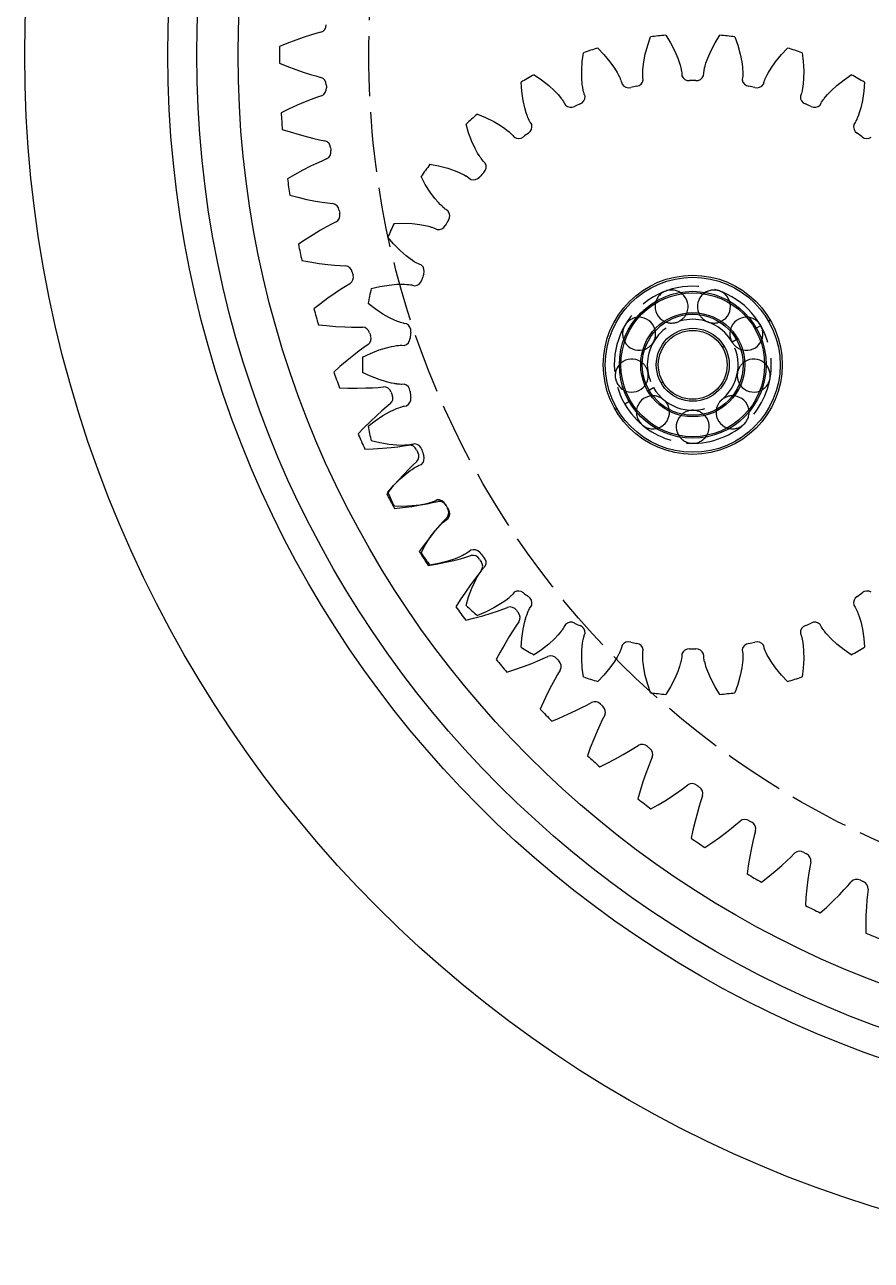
# Model space of a CAD drawing. Extents: x -3282 to 4846, y -1718 to 1845.
# Drawn here: x 4197.6 to 4320.6, y -967.9 to -788.5 of the extents above; entities that cross this region are included whole.
import ezdxf

# ---------------------------------------------------------------- set-up
doc = ezdxf.new("R2010")
doc.units = 0
doc.linetypes.add('DASHED', pattern=[11.05, 8.7, -2.35])
doc.linetypes.add('DOT', pattern=[2.2, 1.1, -1.1])
doc.layers.get('0').update_dxf_attribs({"linetype": 'CONTINUOUS'})
doc.layers.add('INVISIBLE', color=6, linetype='DOT')

msp = doc.modelspace()

# ---------------------------------------------------------------- linework, layer by layer
at = {"color": 1}
for p, q in [((4236.991093, -790.764306), (4235.713895, -791.244813)), ((4238.190572, -790.350225), (4236.991093, -790.764306)), ((4239.112618, -790.05748), (4238.190572, -790.350225)), ((4239.903708, -789.824876), (4239.112616, -790.057481)), ((4240.648322, -789.62236), (4239.903708, -789.824876)), ((4288.127818, -791.495485), (4288.550191, -790.283903)), ((4290.747985, -790.052907), (4291.413029, -791.150196)), ((4297.917853, -791.150196), (4298.582898, -790.052906)), ((4300.780692, -790.283905), (4301.203064, -791.495485)), ((4235.713895, -791.244813), (4234.61281, -791.690665)), ((4278.623508, -793.868692), (4278.784749, -792.59577)), ((4280.886489, -791.912875), (4281.765139, -792.847914)), ((4287.543754, -793.91058), (4287.765864, -792.802221)), ((4287.765864, -792.802221), (4288.127818, -791.495485)), ((4291.413029, -791.150196), (4292.038759, -792.353121)), ((4292.038759, -792.353121), (4292.486456, -793.391081)), ((4296.844426, -793.391081), (4297.292123, -792.353121)), ((4297.292123, -792.353121), (4297.917853, -791.150196)), ((4301.203064, -791.495485), (4301.565019, -792.802221)), ((4301.565019, -792.802221), (4301.787129, -793.91058)), ((4307.565743, -792.847914), (4308.444394, -791.912874)), ((4310.546134, -792.595771), (4310.707374, -793.868692)), ((4234.612809, -794.100981), (4235.713895, -794.546833)), ((4235.713895, -794.546833), (4236.991064, -795.02733)), ((4278.541149, -795.222127), (4278.623508, -793.868692)), ((4281.765139, -792.847914), (4282.627298, -793.894457)), ((4282.627298, -793.894457), (4283.281016, -794.816653)), ((4287.443868, -794.66459), (4287.543754, -793.91058)), ((4292.486456, -793.391081), (4292.740926, -794.107844)), ((4292.740926, -794.107844), (4292.833993, -794.414504)), ((4292.833993, -794.414504), (4292.931982, -794.781306)), ((4296.396689, -794.790341), (4296.454843, -794.564919)), ((4296.454843, -794.564919), (4296.47464, -794.49299)), ((4296.47464, -794.49299), (4296.589957, -794.107843)), ((4296.589956, -794.107847), (4296.844426, -793.391081)), ((4301.787129, -793.91058), (4301.887014, -794.664587)), ((4306.049866, -794.816653), (4306.703584, -793.894457)), ((4306.703584, -793.894457), (4307.565743, -792.847914)), ((4310.707374, -793.868692), (4310.789733, -795.222127)), ((4236.991064, -795.02733), (4238.190575, -795.441422)), ((4238.190575, -795.441422), (4239.112618, -795.734166)), ((4239.112616, -795.734165), (4239.903707, -795.96677)), ((4239.903707, -795.96677), (4240.648317, -796.169284)), ((4271.627199, -795.782518), (4272.681055, -796.514443)), ((4278.554333, -796.352445), (4278.541149, -795.222127)), ((4278.613398, -797.110746), (4278.554333, -796.352445)), ((4283.281016, -794.816653), (4283.678948, -795.464846)), ((4283.678949, -795.464846), (4283.83374, -795.745455)), ((4283.83374, -795.745455), (4284.00585, -796.083869)), ((4284.00585, -796.083869), (4284.009891, -796.092244)), ((4284.009891, -796.092244), (4284.105498, -796.297874)), ((4284.105498, -796.297874), (4284.135365, -796.365569)), ((4284.135365, -796.365569), (4284.227461, -796.588874)), ((4287.393019, -795.599085), (4287.393916, -795.495229)), ((4287.396049, -795.81579), (4287.393019, -795.599085)), ((4287.393916, -795.495229), (4287.396723, -795.372353)), ((4287.396376, -795.826091), (4287.396049, -795.81579)), ((4287.409189, -796.058656), (4287.396376, -795.826091)), ((4287.396723, -795.372353), (4287.406739, -795.139765)), ((4287.406739, -795.139765), (4287.411148, -795.065292)), ((4287.420263, -796.171564), (4287.409189, -796.058656)), ((4287.411148, -795.065292), (4287.443869, -794.664586)), ((4287.477669, -796.515442), (4287.420263, -796.171564)), ((4292.931982, -794.781306), (4292.934193, -794.790339)), ((4292.934193, -794.790339), (4292.984958, -795.011353)), ((4292.984958, -795.011353), (4293.000098, -795.083779)), ((4293.000098, -795.083779), (4293.043754, -795.321352)), ((4293.043754, -795.321352), (4293.068343, -795.493378)), ((4293.068343, -795.493378), (4293.077334, -795.576989)), ((4293.077333, -795.576982), (4293.092678, -795.925281)), ((4296.238204, -795.925281), (4296.253549, -795.576982)), ((4296.253549, -795.576982), (4296.266192, -795.464239)), ((4296.266192, -795.464239), (4296.302012, -795.234092)), ((4296.302012, -795.234092), (4296.303833, -795.223948)), ((4296.303833, -795.223948), (4296.345925, -795.011349)), ((4296.345925, -795.011349), (4296.368395, -794.909949)), ((4296.368395, -794.909949), (4296.396689, -794.790341)), ((4301.910619, -796.171564), (4301.853213, -796.515442)), ((4301.887014, -794.664588), (4301.914289, -794.983896)), ((4301.919207, -796.087918), (4301.910618, -796.171571)), ((4301.914289, -794.983896), (4301.933874, -795.363056)), ((4301.930922, -795.914539), (4301.919207, -796.087918)), ((4301.937614, -795.673081), (4301.930922, -795.914539)), ((4301.933874, -795.363056), (4301.934159, -795.372351)), ((4301.934159, -795.372351), (4301.937863, -795.59909)), ((4301.937863, -795.59909), (4301.937614, -795.673081)), ((4305.140012, -796.497071), (4305.225386, -796.29787)), ((4305.225386, -796.29787), (4305.268447, -796.203358)), ((4305.268447, -796.203358), (4305.32099, -796.092246)), ((4305.32099, -796.092246), (4305.424742, -795.88384)), ((4305.424742, -795.88384), (4305.459061, -795.8176)), ((4305.459061, -795.8176), (4305.651935, -795.464844)), ((4305.651932, -795.464848), (4306.049866, -794.816653)), ((4310.776549, -796.352445), (4310.717485, -797.110743)), ((4310.789733, -795.222127), (4310.776549, -796.352445)), ((4316.649827, -796.514443), (4317.703684, -795.782517)), ((4269.820308, -798.166096), (4269.713369, -796.887466)), ((4270.021143, -799.507079), (4269.820308, -798.166096)), ((4272.681055, -796.514443), (4273.741962, -797.358863)), ((4273.741962, -797.358863), (4274.57313, -798.124991)), ((4274.57313, -798.124991), (4275.097133, -798.676285)), ((4278.664704, -797.509495), (4278.613398, -797.110741)), ((4278.675875, -797.583257), (4278.664704, -797.509495)), ((4278.714435, -797.812844), (4278.675875, -797.583257)), ((4278.737237, -797.933619), (4278.714435, -797.812844)), ((4278.757952, -798.035392), (4278.737237, -797.933619)), ((4278.805972, -798.246731), (4278.757952, -798.035392)), ((4284.227461, -796.588874), (4284.287279, -796.752029)), ((4284.287279, -796.752029), (4284.313457, -796.831943)), ((4284.313455, -796.831936), (4284.40088, -797.169434)), ((4304.930002, -797.169434), (4305.017427, -796.831936)), ((4305.017427, -796.831936), (4305.053234, -796.724286)), ((4305.053234, -796.724286), (4305.136122, -796.506615)), ((4305.136122, -796.506615), (4305.140012, -796.497071)), ((4310.557301, -798.107718), (4310.500553, -798.342509)), ((4310.572929, -798.035397), (4310.557301, -798.107718)), ((4310.616447, -797.812842), (4310.572929, -798.035397)), ((4310.618101, -797.803691), (4310.616447, -797.812842)), ((4310.677775, -797.428744), (4310.618101, -797.803691)), ((4310.717485, -797.110743), (4310.677775, -797.428744)), ((4314.233747, -798.676287), (4314.757752, -798.124991)), ((4314.757752, -798.124991), (4315.58892, -797.358863)), ((4315.58892, -797.358863), (4316.649827, -796.514443)), ((4319.510575, -798.166096), (4319.309739, -799.507079)), ((4319.617513, -796.887468), (4319.510575, -798.166096)), ((4238.340433, -799.732893), (4237.172761, -800.229636)), ((4239.239812, -799.376543), (4238.340433, -799.732893)), ((4240.01275, -799.089321), (4239.23981, -799.376543)), ((4240.741423, -798.835357), (4240.01275, -799.089321)), ((4270.269046, -800.609955), (4270.021143, -799.507079)), ((4275.097134, -798.676285), (4275.306884, -798.918579)), ((4275.306884, -798.918579), (4275.545593, -799.213814)), ((4275.545593, -799.213814), (4275.551288, -799.221166)), ((4275.551288, -799.221166), (4275.687558, -799.402425)), ((4275.687558, -799.402425), (4275.730847, -799.462431)), ((4275.730847, -799.462431), (4275.867359, -799.661708)), ((4275.867359, -799.661708), (4275.959791, -799.808861)), ((4275.959791, -799.808861), (4276.002012, -799.881586)), ((4276.002009, -799.88158), (4276.157693, -800.193525)), ((4278.808433, -798.256739), (4278.805972, -798.246731)), ((4278.86932, -798.481559), (4278.808433, -798.256739)), ((4278.903627, -798.589696), (4278.86932, -798.481559)), ((4279.031274, -798.914125), (4278.903627, -798.589696)), ((4310.427256, -798.589696), (4310.299608, -798.914125)), ((4310.453047, -798.509664), (4310.427253, -798.589703)), ((4310.500553, -798.342509), (4310.453047, -798.509664)), ((4313.173189, -800.193525), (4313.328874, -799.88158)), ((4313.328874, -799.88158), (4313.38628, -799.783726)), ((4313.38628, -799.783726), (4313.512612, -799.588045)), ((4313.512612, -799.588045), (4313.518402, -799.579519)), ((4313.518402, -799.579519), (4313.643327, -799.402421)), ((4313.643327, -799.402421), (4313.705097, -799.318927)), ((4313.705097, -799.318927), (4313.779593, -799.221167)), ((4313.779593, -799.221167), (4313.924408, -799.038888)), ((4313.924408, -799.038888), (4313.971749, -798.98123)), ((4313.971749, -798.98123), (4314.23375, -798.676284)), ((4319.309739, -799.507079), (4319.061837, -800.609955)), ((4235.932193, -800.798066), (4234.864891, -801.31964)), ((4237.172761, -800.229636), (4235.932193, -800.798066)), ((4263.374792, -801.492714), (4264.557794, -801.989536)), ((4270.484479, -801.339405), (4270.269046, -800.609955)), ((4270.617569, -801.718773), (4270.484478, -801.339401)), ((4270.643831, -801.788601), (4270.617569, -801.718773)), ((4318.741446, -801.642199), (4318.60512, -801.996544)), ((4318.846404, -801.339403), (4318.741446, -801.642199)), ((4319.061837, -800.609955), (4318.846404, -801.339402)), ((4262.102959, -804.19988), (4261.732515, -802.971425)), ((4264.557794, -801.989536), (4265.771082, -802.594928)), ((4265.771082, -802.594928), (4266.743374, -803.171506)), ((4266.743374, -803.171506), (4267.370547, -803.601806)), ((4270.729283, -802.005154), (4270.643831, -801.788601)), ((4270.776697, -802.118549), (4270.729283, -802.005154)), ((4270.81812, -802.213791), (4270.776697, -802.118549)), ((4270.909029, -802.410528), (4270.81812, -802.213791)), ((4270.913518, -802.419805), (4270.909029, -802.410528)), ((4271.019816, -802.627053), (4270.913518, -802.419805)), ((4271.075857, -802.725695), (4271.019816, -802.627053)), ((4271.268167, -803.016494), (4271.075857, -802.725695)), ((4318.255026, -802.725695), (4318.062715, -803.016494)), ((4318.296893, -802.652774), (4318.255022, -802.725701)), ((4318.378115, -802.499149), (4318.296893, -802.652774)), ((4318.482438, -802.281287), (4318.378115, -802.499149)), ((4318.512761, -802.213795), (4318.482438, -802.281287)), ((4318.6016, -802.005152), (4318.512761, -802.213795)), ((4318.60512, -801.996544), (4318.6016, -802.005152)), ((4235.033026, -803.724084), (4236.16253, -804.092042)), ((4236.16253, -804.092042), (4237.470106, -804.482278)), ((4237.470106, -804.482278), (4238.69558, -804.811688)), ((4238.69558, -804.811688), (4239.635798, -805.0394)), ((4239.635796, -805.0394), (4240.441186, -805.216254)), ((4240.441186, -805.216254), (4241.198108, -805.366333)), ((4262.578211, -805.469802), (4262.102959, -804.19988)), ((4267.370548, -803.601806), (4267.62609, -803.795196)), ((4267.62609, -803.795196), (4267.920966, -804.034348)), ((4267.920966, -804.034348), (4267.928064, -804.040356)), ((4267.928064, -804.040356), (4268.099043, -804.189321)), ((4268.099043, -804.189321), (4268.153862, -804.239016)), ((4268.153862, -804.239016), (4268.328822, -804.405557)), ((4268.328822, -804.405557), (4268.44983, -804.530275)), ((4268.44983, -804.530275), (4268.506249, -804.592633)), ((4268.506244, -804.592628), (4268.723383, -804.865388)), ((4263.049998, -806.497037), (4262.578211, -805.469802)), ((4263.412385, -807.165755), (4263.049998, -806.497037)), ((4240.016762, -808.664031), (4239.144431, -809.082251)), ((4240.767781, -808.323592), (4240.01676, -808.664032)), ((4241.476964, -808.019417), (4240.767781, -808.323592)), ((4256.489936, -808.793901), (4257.750381, -809.033907)), ((4263.621441, -807.509162), (4263.412382, -807.165751)), ((4263.661647, -807.572004), (4263.621441, -807.509162)), ((4263.790256, -807.766058), (4263.661647, -807.572004)), ((4263.86021, -807.867118), (4263.790256, -807.766058)), ((4263.920529, -807.951666), (4263.86021, -807.867118)), ((4264.050356, -808.125203), (4263.920529, -807.951666)), ((4264.056676, -808.133344), (4264.050356, -808.125203)), ((4264.20374, -808.313962), (4264.056676, -808.133344)), ((4264.279065, -808.398797), (4264.20374, -808.313962)), ((4264.527634, -808.643258), (4264.279065, -808.398797)), ((4236.81636, -810.31282), (4235.788041, -810.907574)), ((4238.014255, -809.659237), (4236.81636, -810.31282)), ((4239.144431, -809.082251), (4238.014255, -809.659237)), ((4255.808746, -811.706338), (4255.190988, -810.581747)), ((4257.750381, -809.033907), (4259.063025, -809.373813)), ((4259.063025, -809.373813), (4260.133947, -809.735639)), ((4260.133947, -809.735639), (4260.836879, -810.02614)), ((4260.836879, -810.02614), (4261.127046, -810.162173)), ((4261.127046, -810.162173), (4261.4652, -810.334792)), ((4261.4652, -810.334792), (4261.473393, -810.339192)), ((4261.473393, -810.339192), (4261.671607, -810.449354)), ((4261.671607, -810.449354), (4261.73556, -810.486566)), ((4261.73556, -810.486566), (4261.941323, -810.61309)), ((4261.941323, -810.61309), (4262.085616, -810.709925)), ((4262.085616, -810.709925), (4262.153767, -810.75919)), ((4256.537645, -812.849699), (4255.808746, -811.706338)), ((4262.153761, -810.759185), (4262.422866, -810.980839)), ((4236.123492, -813.294433), (4237.275912, -813.582705)), ((4237.275912, -813.582705), (4238.607525, -813.880778)), ((4238.607525, -813.880778), (4239.852992, -814.123901)), ((4239.852992, -814.123901), (4240.806804, -814.285472)), ((4240.806802, -814.285471), (4241.622567, -814.405714)), ((4257.212696, -813.756396), (4256.537645, -812.849699)), ((4257.706198, -814.335157), (4257.212696, -813.756396)), ((4257.982084, -814.627594), (4257.706196, -814.335153)), ((4241.622567, -814.405714), (4242.388114, -814.502627)), ((4258.034478, -814.680703), (4257.982084, -814.627594)), ((4258.200622, -814.843778), (4258.034478, -814.680703)), ((4258.290059, -814.928084), (4258.200622, -814.843778)), ((4258.366639, -814.998244), (4258.290059, -814.928084)), ((4258.529709, -815.140996), (4258.366639, -814.998244)), ((4258.537583, -815.147646), (4258.529709, -815.140996)), ((4258.718987, -815.293741), (4258.537583, -815.147646)), ((4258.810303, -815.36106), (4258.718987, -815.293741)), ((4259.104267, -815.548499), (4258.810303, -815.36106)), ((4241.439682, -817.874699), (4240.598649, -818.352751)), ((4242.165123, -817.4827), (4241.439679, -817.8747)), ((4242.85136, -817.129797), (4242.165123, -817.4827)), ((4251.273532, -817.366982), (4252.556334, -817.339681)), ((4252.556334, -817.339681), (4253.910964, -817.399246)), ((4253.910964, -817.399246), (4255.033711, -817.530508)), ((4255.033711, -817.530508), (4255.781681, -817.668513)), ((4255.781682, -817.668513), (4256.09379, -817.741245)), ((4256.09379, -817.741245), (4256.460445, -817.839785)), ((4256.460445, -817.839785), (4256.469373, -817.842386)), ((4256.469373, -817.842386), (4256.686159, -817.908929)), ((4256.686159, -817.908929), (4256.756452, -817.932031)), ((4239.511475, -819.007168), (4238.362089, -819.74272)), ((4240.598649, -818.352751), (4239.511475, -819.007168)), ((4251.212758, -820.357402), (4250.374684, -819.385825)), ((4256.756452, -817.932031), (4256.984024, -818.01301)), ((4256.984024, -818.01301), (4257.145298, -818.077728)), ((4257.145298, -818.077728), (4257.222202, -818.111747)), ((4257.222195, -818.111744), (4257.531504, -818.272605)), ((4238.362089, -819.74272), (4237.377763, -820.407758)), ((4252.163447, -821.324231), (4251.212758, -820.357402)), ((4253.012259, -822.070764), (4252.163447, -821.324231)), ((4237.878896, -822.765402), (4239.048618, -822.972583)), ((4239.048618, -822.972583), (4240.397779, -823.177042)), ((4240.397779, -823.177042), (4241.657172, -823.332692)), ((4253.615309, -822.534272), (4253.012259, -822.070764)), ((4253.945967, -822.76296), (4253.615305, -822.53427)), ((4254.008258, -822.804015), (4253.945967, -822.76296)), ((4254.204676, -822.928982), (4254.008258, -822.804015)), ((4254.309687, -822.992852), (4254.204676, -822.928982)), ((4254.39918, -823.045557), (4254.309687, -822.992852)), ((4254.588367, -823.151285), (4254.39918, -823.045557)), ((4254.597451, -823.156152), (4254.588367, -823.151285)), ((4254.805266, -823.261338), (4254.597451, -823.156152)), ((4254.908584, -823.308201), (4254.805266, -823.261338)), ((4241.657172, -823.332692), (4242.619931, -823.427335)), ((4242.619929, -823.427335), (4243.442094, -823.49038)), ((4243.442094, -823.49038), (4244.212537, -823.533655)), ((4255.235094, -823.430426), (4254.908584, -823.308201)), ((4244.197969, -826.522024), (4243.501637, -826.963673)), ((4244.857917, -826.12211), (4244.197969, -826.522024)), ((4247.953563, -826.837272), (4249.202657, -826.543858)), ((4249.202657, -826.543858), (4250.540069, -826.320477)), ((4250.540069, -826.320477), (4251.665573, -826.215439)), ((4251.665573, -826.215439), (4252.425891, -826.194916)), ((4252.425891, -826.194916), (4252.746301, -826.201168)), ((4252.746301, -826.201168), (4253.125431, -826.221323)), ((4253.125431, -826.221323), (4253.134705, -826.222011)), ((4253.134705, -826.222011), (4253.360589, -826.242027)), ((4253.360589, -826.242027), (4253.434148, -826.25001)), ((4253.434148, -826.25001), (4253.673584, -826.281904)), ((4253.673584, -826.281904), (4253.844789, -826.311678)), ((4253.844789, -826.311678), (4253.927086, -826.328964)), ((4253.927079, -826.328963), (4254.263073, -826.421999)), ((4241.657126, -828.227887), (4240.56185, -829.041825)), ((4242.696002, -827.499227), (4241.657126, -828.227887)), ((4243.501639, -826.963672), (4242.696002, -827.499227)), ((4240.56185, -829.041825), (4239.626312, -829.773905)), ((4248.515861, -829.774979), (4247.494098, -828.99888)), ((4249.64679, -830.523022), (4248.515861, -829.774979)), ((4240.290685, -832.090849), (4241.47201, -832.21593)), ((4241.47201, -832.21593), (4242.832147, -832.325778)), ((4250.632267, -831.076763), (4249.64679, -830.523022)), ((4251.318506, -831.404762), (4250.632267, -831.076763)), ((4251.689486, -831.559704), (4251.318502, -831.40476)), ((4251.758951, -831.586911), (4251.689486, -831.559704)), ((4251.97706, -831.66831), (4251.758951, -831.586911)), ((4252.093055, -831.708951), (4251.97706, -831.66831)), ((4252.191551, -831.741897), (4252.093055, -831.708951)), ((4252.398585, -831.805981), (4252.191551, -831.741897)), ((4252.408483, -831.808853), (4252.398585, -831.805981)), ((4252.633626, -831.868533), (4252.408483, -831.808853)), ((4252.744429, -831.892891), (4252.633626, -831.868533)), ((4253.089216, -831.94456), (4252.744429, -831.892891)), ((4242.832147, -832.325778), (4244.09933, -832.393199)), ((4244.09933, -832.393199), (4245.066345, -832.420452)), ((4245.066343, -832.420452), (4245.890904, -832.425992)), ((4245.890904, -832.425992), (4246.662488, -832.415419)), ((4246.856414, -835.397524), (4246.192586, -835.886671)), ((4247.486858, -834.952549), (4246.856414, -835.397524)), ((4247.835922, -836.24417), (4249.097664, -835.747607)), ((4249.097664, -835.747607), (4250.176735, -835.410859)), ((4250.176735, -835.410859), (4250.916171, -835.232706)), ((4250.916171, -835.232705), (4251.230879, -835.172203)), ((4251.230879, -835.172203), (4251.605914, -835.113092)), ((4251.605914, -835.113092), (4251.615129, -835.111837)), ((4251.615129, -835.111837), (4251.840239, -835.084452)), ((4251.840239, -835.084452), (4251.91385, -835.076967)), ((4251.91385, -835.076967), (4252.154685, -835.058383)), ((4252.154685, -835.058383), (4252.328339, -835.05191)), ((4252.328339, -835.05191), (4252.412432, -835.051708)), ((4252.412424, -835.051708), (4252.760419, -835.072854)), ((4244.440755, -837.276472), (4243.404924, -838.16483)), ((4245.426272, -836.477118), (4244.440755, -837.276472)), ((4246.192588, -835.88667), (4245.426272, -836.477118)), ((4246.675128, -836.790873), (4247.835922, -836.24417)), ((4243.404924, -838.16483), (4242.522733, -838.960387)), ((4247.835922, -839.547477), (4246.675127, -839.000773)), ((4243.34711, -841.225343), (4244.534282, -841.267713)), ((4247.167567, -841.261278), (4248.134129, -841.22101)), ((4249.097664, -840.044039), (4247.835922, -839.547477)), ((4248.134126, -841.22101), (4248.957065, -841.169017)), ((4248.957065, -841.169017), (4249.726032, -841.104647)), ((4250.176735, -840.380787), (4249.097664, -840.044039)), ((4250.916173, -840.558941), (4250.176735, -840.380787)), ((4251.31126, -840.633367), (4250.916169, -840.55894)), ((4251.384864, -840.645536), (4251.31126, -840.633367)), ((4251.615131, -840.67981), (4251.384864, -840.645536)), ((4251.737041, -840.695445), (4251.615131, -840.67981)), ((4251.840234, -840.707193), (4251.737041, -840.695445)), ((4252.056068, -840.726832), (4251.840234, -840.707193)), ((4252.066347, -840.727583), (4252.056068, -840.726832)), ((4252.298978, -840.73915), (4252.066347, -840.727583)), ((4252.412424, -840.739938), (4252.298978, -840.73915)), ((4252.760419, -840.718792), (4252.412424, -840.739938)), ((4244.534282, -841.267713), (4245.898768, -841.282415)), ((4245.898768, -841.282415), (4247.167567, -841.261278)), ((4249.499418, -844.600221), (4248.776157, -845.242686)), ((4250.127507, -844.065961), (4249.499417, -844.600222)), ((4249.64679, -845.268624), (4250.632267, -844.714884)), ((4250.725375, -843.578092), (4250.127507, -844.065961)), ((4250.632267, -844.714884), (4251.318504, -844.386886)), ((4251.318504, -844.386886), (4251.613756, -844.262274)), ((4251.613756, -844.262274), (4251.968306, -844.126481)), ((4251.968306, -844.126481), (4251.977058, -844.123337)), ((4251.977058, -844.123337), (4252.191555, -844.049748)), ((4252.191555, -844.049748), (4252.262002, -844.027121)), ((4252.262002, -844.027121), (4252.49371, -843.958871)), ((4252.49371, -843.958871), (4252.662224, -843.916435)), ((4252.662224, -843.916435), (4252.744436, -843.898754)), ((4252.744429, -843.898755), (4253.089216, -843.847087)), ((4247.848801, -846.10884), (4246.877462, -847.067288)), ((4247.494099, -846.792766), (4248.515861, -846.016667)), ((4248.776157, -845.242686), (4247.848801, -846.10884)), ((4248.515861, -846.016667), (4249.64679, -845.268624)), ((4246.877462, -847.067288), (4246.052915, -847.922446)), ((4247.033279, -850.124379), (4248.220515, -850.083834)), ((4249.202657, -849.247789), (4247.953562, -848.954374)), ((4248.220515, -850.083834), (4249.582703, -850.003318)), ((4250.540069, -849.471169), (4249.202657, -849.247789)), ((4249.582703, -850.003318), (4250.846937, -849.893725)), ((4251.665573, -849.576207), (4250.540069, -849.471169)), ((4250.846937, -849.893725), (4251.808335, -849.786131)), ((4252.425893, -849.59673), (4251.665573, -849.576207)), ((4251.808332, -849.786131), (4252.625639, -849.67686)), ((4252.827821, -849.587386), (4252.425889, -849.59673)), ((4252.625639, -849.67686), (4253.388244, -849.559006)), ((4252.902346, -849.583986), (4252.827821, -849.587386)), ((4253.134707, -849.569636), (4252.902346, -849.583986)), ((4253.257204, -849.559583), (4253.134707, -849.569636)), ((4253.360584, -849.549619), (4253.257204, -849.559583)), ((4253.575785, -849.523954), (4253.360584, -849.549619)), ((4253.585995, -849.522552), (4253.575785, -849.523954)), ((4253.815948, -849.485499), (4253.585995, -849.522552)), ((4253.927079, -849.462684), (4253.815948, -849.485499)), ((4254.263073, -849.369648), (4253.927079, -849.462684)), ((4254.55769, -851.956715), (4253.995311, -852.485101)), ((4252.729337, -853.753226), (4251.86466, -854.681958)), ((4252.163447, -854.467415), (4253.012259, -853.720882)), ((4253.40602, -853.061873), (4252.729337, -853.753226)), ((4253.012259, -853.720882), (4253.615306, -853.257376)), ((4253.995311, -852.485101), (4253.406019, -853.061875)), ((4253.615307, -853.257375), (4253.878198, -853.074101)), ((4253.878198, -853.074101), (4254.196768, -852.867559)), ((4254.196768, -852.867559), (4254.204675, -852.862665)), ((4254.204675, -852.862665), (4254.399184, -852.746087)), ((4254.399184, -852.746087), (4254.463387, -852.709308)), ((4254.463387, -852.709308), (4254.675842, -852.594375)), ((4254.675842, -852.594375), (4254.83185, -852.51783)), ((4254.83185, -852.51783), (4254.90859, -852.483442)), ((4254.908584, -852.483445), (4255.235094, -852.36122)), ((4250.374685, -856.40582), (4251.212758, -855.434244)), ((4251.86466, -854.681958), (4250.962545, -855.705829)), ((4251.212758, -855.434244), (4252.163447, -854.467415)), ((4250.962545, -855.705829), (4250.19966, -856.616422)), ((4252.556334, -858.451965), (4251.273531, -858.424664)), ((4251.331234, -858.744604), (4252.51275, -858.62134)), ((4252.51275, -858.62134), (4253.866003, -858.445999)), ((4253.910964, -858.392401), (4252.556334, -858.451965)), ((4253.866003, -858.445999), (4255.119513, -858.248484)), ((4255.033711, -858.261138), (4253.910964, -858.392401)), ((4255.781684, -858.123133), (4255.033711, -858.261138)), ((4255.119513, -858.248484), (4256.071063, -858.074089)), ((4256.172886, -858.030428), (4255.78168, -858.123134)), ((4256.071061, -858.074089), (4256.878755, -857.908072)), ((4256.245076, -858.011608), (4256.172886, -858.030428)), ((4256.469375, -857.94926), (4256.245076, -858.011608)), ((4256.587105, -857.913959), (4256.469375, -857.94926)), ((4256.686155, -857.882719), (4256.587105, -857.913959)), ((4256.891317, -857.812872), (4256.686155, -857.882719)), ((4256.878755, -857.908072), (4257.63128, -857.737308)), ((4256.901012, -857.809377), (4256.891317, -857.812872)), ((4257.118236, -857.725324), (4256.901012, -857.809377)), ((4257.222195, -857.679902), (4257.118236, -857.725324)), ((4257.531504, -857.519042), (4257.222195, -857.679902)), ((4258.440982, -860.613928), (4257.89336, -861.230404)), ((4257.925239, -861.222564), (4258.193904, -860.954301)), ((4258.193904, -860.954301), (4258.200621, -860.94787)), ((4258.200621, -860.94787), (4258.366642, -860.793399)), ((4258.366642, -860.793399), (4258.421795, -860.744075)), ((4258.421795, -860.744075), (4258.605712, -860.587481)), ((4258.965134, -860.0476), (4258.440982, -860.613928)), ((4258.605712, -860.587481), (4258.742396, -860.480173)), ((4258.742396, -860.480173), (4258.810309, -860.430582)), ((4258.810303, -860.430586), (4259.104267, -860.243147)), ((4257.266553, -861.967274), (4256.468767, -862.954061)), ((4256.537645, -862.941947), (4257.212696, -862.03525)), ((4257.212696, -862.03525), (4257.706197, -861.456492)), ((4257.893361, -861.230402), (4257.266553, -861.967274)), ((4257.706197, -861.456492), (4257.925239, -861.222564)), ((4255.640271, -864.038366), (4254.942764, -864.999957)), ((4255.190989, -865.209898), (4255.808746, -864.085309)), ((4256.468767, -862.954061), (4255.640271, -864.038366)), ((4255.808746, -864.085309), (4256.537645, -862.941947)), ((4258.727801, -866.569326), (4259.964479, -866.284852)), ((4260.133947, -866.056007), (4259.063025, -866.417834)), ((4259.964479, -866.284852), (4260.901547, -866.044505)), ((4260.836882, -865.765505), (4260.133947, -866.056007)), ((4261.20026, -865.59349), (4260.836878, -865.765507)), ((4260.901544, -866.044505), (4261.69569, -865.822551)), ((4261.26696, -865.560073), (4261.20026, -865.59349)), ((4261.473394, -865.452453), (4261.26696, -865.560073)), ((4261.581212, -865.393446), (4261.473394, -865.452453)), ((4261.671603, -865.342295), (4261.581212, -865.393446)), ((4261.857759, -865.231318), (4261.671603, -865.342295)), ((4261.69569, -865.822551), (4262.43447, -865.599709)), ((4261.866517, -865.225884), (4261.857759, -865.231318)), ((4262.061518, -865.098505), (4261.866517, -865.225884)), ((4262.153761, -865.032461), (4262.061518, -865.098505)), ((4262.422866, -864.810807), (4262.153761, -865.032461)), ((4256.220036, -867.04402), (4257.390075, -866.838638)), ((4257.750381, -866.75774), (4256.489934, -866.997745)), ((4257.390075, -866.838638), (4258.727801, -866.569326)), ((4259.063025, -866.417834), (4257.750381, -866.75774)), ((4263.926233, -867.811329), (4263.442863, -868.41284)), ((4263.578002, -868.351536), (4263.785022, -868.033277)), ((4263.785022, -868.033277), (4263.790255, -868.02559)), ((4263.790255, -868.02559), (4263.920532, -867.839977)), ((4263.920532, -867.839977), (4263.964225, -867.780264)), ((4263.964225, -867.780264), (4264.111564, -867.588853)), ((4264.111564, -867.588853), (4264.222951, -867.455472)), ((4264.222951, -867.455472), (4264.27907, -867.392844)), ((4264.279065, -867.39285), (4264.527634, -867.148388)), ((4262.365699, -869.844813), (4261.638691, -870.884847)), ((4262.939579, -869.066012), (4262.365699, -869.844813)), ((4262.578211, -870.321844), (4263.049998, -869.29461)), ((4263.442863, -868.41284), (4262.939578, -869.066014)), ((4263.049998, -869.29461), (4263.412383, -868.625894)), ((4263.412383, -868.625893), (4263.578002, -868.351536)), ((4261.638691, -870.884847), (4260.887851, -872.024304)), ((4261.732516, -872.82022), (4262.102959, -871.591767)), ((4262.102959, -871.591767), (4262.578211, -870.321844)), ((4268.021259, -871.671155), (4267.928066, -871.751289)), ((4268.09904, -871.602328), (4268.021259, -871.671155)), ((4268.258055, -871.455073), (4268.09904, -871.602328)), ((4268.265491, -871.447937), (4268.258055, -871.455073)), ((4268.429747, -871.282798), (4268.265491, -871.447937)), ((4268.506244, -871.199019), (4268.429747, -871.282798)), ((4268.723383, -870.926258), (4268.506244, -871.199019)), ((4260.887851, -872.024304), (4260.25912, -873.032208)), ((4265.771082, -873.196718), (4264.557794, -873.80211)), ((4266.743374, -872.620141), (4265.771082, -873.196718)), ((4266.276249, -873.658548), (4267.052977, -873.381737)), ((4267.37055, -872.189839), (4266.743374, -872.620141)), ((4267.052977, -873.381737), (4267.774414, -873.107904)), ((4267.690223, -871.946032), (4267.370546, -872.189842)), ((4267.748518, -871.899477), (4267.690223, -871.946032)), ((4267.928066, -871.751289), (4267.748518, -871.899477)), ((4270.818121, -873.577851), (4270.848444, -873.510359)), ((4270.848444, -873.510359), (4270.952768, -873.292498)), ((4270.952768, -873.292498), (4271.033989, -873.138872)), ((4271.033989, -873.138872), (4271.07586, -873.065945)), ((4271.075857, -873.065952), (4271.268167, -872.775152)), ((4318.062715, -872.775152), (4318.255026, -873.065952)), ((4318.255026, -873.065952), (4318.311066, -873.164593)), ((4318.311066, -873.164593), (4318.417364, -873.371841)), ((4318.417364, -873.371841), (4318.421853, -873.381118)), ((4318.421853, -873.381118), (4318.512763, -873.577855)), ((4261.675868, -874.982194), (4262.82873, -874.695694)), ((4262.82873, -874.695694), (4264.144411, -874.333723)), ((4264.557794, -873.80211), (4263.374791, -874.298933)), ((4264.144411, -874.333723), (4265.358232, -873.963676)), ((4265.358232, -873.963676), (4266.276251, -873.658547)), ((4269.416817, -875.210076), (4268.976584, -875.84384)), ((4270.021143, -876.284568), (4270.269046, -875.181691)), ((4270.269046, -875.181691), (4270.484478, -874.452244)), ((4270.484479, -874.452244), (4270.589436, -874.149448)), ((4270.589436, -874.149448), (4270.725762, -873.795102)), ((4270.725762, -873.795102), (4270.729282, -873.786494)), ((4270.729282, -873.786494), (4270.818121, -873.577851)), ((4318.512763, -873.577855), (4318.554185, -873.673097)), ((4318.554185, -873.673097), (4318.601599, -873.786493)), ((4318.601599, -873.786493), (4318.687051, -874.003046)), ((4318.687051, -874.003046), (4318.713314, -874.072873)), ((4318.713314, -874.072873), (4318.846404, -874.452245)), ((4318.846403, -874.452241), (4319.061837, -875.181691)), ((4319.061837, -875.181691), (4319.309739, -876.284568)), ((4268.520089, -876.530529), (4268.001933, -877.347464)), ((4268.976584, -875.84384), (4268.520088, -876.530531)), ((4269.820308, -877.62555), (4270.021143, -876.284568)), ((4275.097135, -877.11536), (4274.57313, -877.666655)), ((4275.359133, -876.810417), (4275.097132, -877.115363)), ((4275.406474, -876.752759), (4275.359133, -876.810417)), ((4275.551289, -876.570479), (4275.406474, -876.752759)), ((4275.625785, -876.472719), (4275.551289, -876.570479)), ((4275.687556, -876.389225), (4275.625785, -876.472719)), ((4275.81248, -876.212127), (4275.687556, -876.389225)), ((4275.81827, -876.203601), (4275.81248, -876.212127)), ((4275.944603, -876.00792), (4275.81827, -876.203601)), ((4276.002009, -875.910067), (4275.944603, -876.00792)), ((4276.157693, -875.598121), (4276.002009, -875.910067)), ((4278.903627, -877.20195), (4279.031274, -876.877522)), ((4310.299608, -876.877522), (4310.427256, -877.20195)), ((4313.328874, -875.910067), (4313.173189, -875.598121)), ((4313.371091, -875.982786), (4313.32887, -875.91006)), ((4313.463524, -876.129938), (4313.371091, -875.982786)), ((4313.600035, -876.329215), (4313.463524, -876.129938)), ((4313.643324, -876.389222), (4313.600035, -876.329215)), ((4313.779595, -876.57048), (4313.643324, -876.389222)), ((4313.785289, -876.577833), (4313.779595, -876.57048)), ((4314.023998, -876.873067), (4313.785289, -876.577833)), ((4314.233749, -877.115361), (4314.023998, -876.873067)), ((4314.757752, -877.666655), (4314.233749, -877.115362)), ((4319.309739, -876.284568), (4319.510575, -877.62555)), ((4267.349245, -878.435678), (4266.679719, -879.624736)), ((4268.001933, -877.347464), (4267.349245, -878.435678)), ((4269.71337, -878.904178), (4269.820308, -877.62555)), ((4273.741962, -878.432784), (4272.681055, -879.277203)), ((4274.57313, -877.666655), (4273.741962, -878.432784)), ((4278.554333, -879.439201), (4278.613398, -878.680903)), ((4278.613398, -878.680903), (4278.653107, -878.362902)), ((4278.653107, -878.362902), (4278.712781, -877.987956)), ((4278.712781, -877.987956), (4278.714435, -877.978804)), ((4278.714435, -877.978804), (4278.757953, -877.75625)), ((4278.757953, -877.75625), (4278.773581, -877.683928)), ((4278.773581, -877.683928), (4278.830329, -877.449137)), ((4278.830329, -877.449137), (4278.877835, -877.281982)), ((4278.877835, -877.281982), (4278.903629, -877.201943)), ((4284.40088, -878.622213), (4284.313455, -878.95971)), ((4305.017427, -878.95971), (4304.930002, -878.622213)), ((4310.427256, -877.20195), (4310.461563, -877.310088)), ((4310.461563, -877.310088), (4310.522449, -877.534908)), ((4310.522449, -877.534908), (4310.524911, -877.544915)), ((4310.524911, -877.544915), (4310.57293, -877.756254)), ((4310.57293, -877.756254), (4310.593645, -877.858027)), ((4310.593645, -877.858027), (4310.616447, -877.978802)), ((4310.616447, -877.978802), (4310.655008, -878.20839)), ((4310.655008, -878.20839), (4310.666178, -878.282152)), ((4310.666178, -878.282152), (4310.717485, -878.680905)), ((4310.717484, -878.680901), (4310.776549, -879.439201)), ((4315.58892, -878.432784), (4314.757752, -877.666655)), ((4316.649827, -879.277203), (4315.58892, -878.432784)), ((4319.510575, -877.62555), (4319.617513, -878.90418)), ((4266.679719, -879.624736), (4266.122827, -880.674042)), ((4272.681055, -879.277203), (4271.627198, -880.009129)), ((4272.16899, -880.879123), (4272.924517, -880.548805)), ((4272.924517, -880.548805), (4273.625094, -880.225314)), ((4278.541149, -880.569519), (4278.554333, -879.439201)), ((4278.623508, -881.922954), (4278.541149, -880.569519)), ((4283.67895, -880.326798), (4283.281016, -880.974993)), ((4283.871821, -879.974047), (4283.678948, -880.326802)), ((4283.90614, -879.907806), (4283.871821, -879.974047)), ((4284.009892, -879.699401), (4283.90614, -879.907806)), ((4284.062435, -879.588289), (4284.009892, -879.699401)), ((4284.105496, -879.493777), (4284.062435, -879.588289)), ((4284.19087, -879.294575), (4284.105496, -879.493777)), ((4284.194761, -879.285031), (4284.19087, -879.294575)), ((4284.277648, -879.06736), (4284.194761, -879.285031)), ((4284.313455, -878.95971), (4284.277648, -879.06736)), ((4287.393019, -880.192556), (4287.393269, -880.118566)), ((4287.396723, -880.419296), (4287.393019, -880.192556)), ((4287.393269, -880.118566), (4287.399961, -879.877107)), ((4287.397008, -880.428591), (4287.396723, -880.419296)), ((4287.416594, -880.807751), (4287.397008, -880.428591)), ((4287.399961, -879.877107), (4287.411675, -879.703728)), ((4287.411675, -879.703728), (4287.420264, -879.620075)), ((4287.420263, -879.620083), (4287.477669, -879.276204)), ((4293.027049, -880.567699), (4292.984957, -880.780297)), ((4293.02887, -880.557555), (4293.027049, -880.567699)), ((4293.064691, -880.327407), (4293.02887, -880.557555)), ((4293.077333, -880.214665), (4293.064691, -880.327407)), ((4293.092678, -879.866365), (4293.077333, -880.214665)), ((4296.253549, -880.214665), (4296.238204, -879.866365)), ((4296.262539, -880.298268), (4296.253549, -880.214657)), ((4296.287129, -880.470294), (4296.262539, -880.298268)), ((4296.330785, -880.707867), (4296.287129, -880.470294)), ((4301.853213, -879.276204), (4301.910619, -879.620083)), ((4301.910619, -879.620083), (4301.921693, -879.73299)), ((4301.924143, -880.651881), (4301.919734, -880.726354)), ((4301.921693, -879.73299), (4301.934506, -879.965556)), ((4301.934159, -880.419294), (4301.924143, -880.651881)), ((4301.936966, -880.296417), (4301.934159, -880.419294)), ((4301.934506, -879.965556), (4301.934834, -879.975857)), ((4301.934834, -879.975857), (4301.937863, -880.192561)), ((4301.937863, -880.192561), (4301.936966, -880.296417)), ((4305.043603, -879.039617), (4305.017425, -878.959703)), ((4305.103421, -879.202772), (4305.043603, -879.039617)), ((4305.195518, -879.426077), (4305.103421, -879.202772)), ((4305.225384, -879.493772), (4305.195518, -879.426077)), ((4305.320991, -879.699402), (4305.225384, -879.493772)), ((4305.325032, -879.707778), (4305.320991, -879.699402)), ((4305.497143, -880.046192), (4305.325032, -879.707778)), ((4305.651934, -880.3268), (4305.497143, -880.046192)), ((4306.049866, -880.974993), (4305.651934, -880.326801)), ((4310.789733, -880.569519), (4310.707374, -881.922954)), ((4310.776549, -879.439201), (4310.789733, -880.569519)), ((4317.703683, -880.009129), (4316.649827, -879.277203)), ((4267.672148, -882.520451), (4268.802216, -882.15423)), ((4268.802216, -882.15423), (4270.089443, -881.701363)), ((4270.089443, -881.701363), (4271.274494, -881.247545)), ((4271.274494, -881.247545), (4272.168992, -880.879122)), ((4275.410137, -882.207797), (4275.015185, -882.870726)), ((4278.784749, -883.195875), (4278.623508, -881.922954)), ((4282.627298, -881.89719), (4281.765139, -882.943732)), ((4283.281016, -880.974993), (4282.627298, -881.89719)), ((4287.443868, -881.127059), (4287.416594, -880.807751)), ((4287.543754, -881.881066), (4287.443868, -881.127059)), ((4287.765864, -882.989425), (4287.543754, -881.881066)), ((4292.486456, -882.400565), (4292.038759, -883.438525)), ((4292.740927, -881.6838), (4292.486456, -882.400565)), ((4292.856242, -881.298656), (4292.740925, -881.683804)), ((4292.876039, -881.226728), (4292.856242, -881.298656)), ((4292.934194, -881.001305), (4292.876039, -881.226728)), ((4292.962487, -880.881697), (4292.934194, -881.001305)), ((4292.984957, -880.780297), (4292.962487, -880.881697)), ((4296.345924, -880.780293), (4296.330785, -880.707867)), ((4296.396689, -881.001307), (4296.345924, -880.780293)), ((4296.398901, -881.01034), (4296.396689, -881.001307)), ((4296.49689, -881.377142), (4296.398901, -881.01034)), ((4296.589956, -881.683802), (4296.49689, -881.377142)), ((4296.844426, -882.400565), (4296.589956, -881.683802)), ((4297.292123, -883.438525), (4296.844426, -882.400565)), ((4301.787129, -881.881066), (4301.565019, -882.989425)), ((4301.887014, -881.127056), (4301.787129, -881.881066)), ((4301.919734, -880.726354), (4301.887014, -881.127061)), ((4306.703584, -881.89719), (4306.049866, -880.974993)), ((4307.565743, -882.943732), (4306.703584, -881.89719)), ((4310.707374, -881.922954), (4310.546133, -883.195876)), ((4274.607703, -883.587586), (4274.147797, -884.438676)), ((4275.015185, -882.870726), (4274.607702, -883.587588)), ((4281.765139, -882.943732), (4280.886488, -883.878773)), ((4288.127818, -884.296161), (4287.765864, -882.989425)), ((4292.038759, -883.438525), (4291.413029, -884.641451)), ((4297.917853, -884.641451), (4297.292123, -883.438525)), ((4301.565019, -882.989425), (4301.203064, -884.296161)), ((4308.444393, -883.878772), (4307.565743, -882.943732)), ((4273.572608, -885.569768), (4272.987657, -886.802633)), ((4274.147797, -884.438676), (4273.572608, -885.569768)), ((4288.55019, -885.507742), (4288.127818, -884.296161)), ((4291.413029, -884.641451), (4290.747984, -885.73874)), ((4298.582898, -885.738739), (4297.917853, -884.641451)), ((4301.203064, -884.296161), (4300.780692, -885.507743)), ((4272.987657, -886.802633), (4272.505318, -887.88823)), ((4277.684442, -888.100974), (4278.551061, -887.671051)), ((4278.551058, -887.671053), (4279.281703, -887.288836)), ((4279.281703, -887.288836), (4279.958008, -886.917263)), ((4274.179664, -889.622066), (4275.281433, -889.177907)), ((4275.281433, -889.177907), (4276.533933, -888.636351)), ((4276.533933, -888.636351), (4277.684442, -888.100974)), ((4281.529248, -889.459264), (4281.172763, -890.202803)), ((4281.876993, -888.770399), (4281.529248, -889.459264)), ((4280.773347, -891.083899), (4280.27846, -892.25236)), ((4281.172764, -890.202801), (4280.773347, -891.083899)), ((4280.27846, -892.25236), (4279.780935, -893.523025)), ((4286.093564, -893.568994), (4286.742302, -893.151149)), ((4279.780935, -893.523025), (4279.375498, -894.639624)), ((4283.446486, -895.104901), (4284.556846, -894.490573)), ((4284.556846, -894.490573), (4285.391364, -894.001245)), ((4285.391362, -894.001246), (4286.093564, -893.568994)), ((4288.785881, -894.865909), (4288.487036, -895.577354)), ((4281.166711, -896.25244), (4282.234814, -895.732508)), ((4282.234814, -895.732508), (4283.446486, -895.104901)), ((4288.183287, -896.343947), (4287.846304, -897.250761)), ((4288.487036, -895.577354), (4288.183286, -896.343949)), ((4287.434132, -898.450896), (4287.026455, -899.753172)), ((4287.846304, -897.250761), (4287.434132, -898.450896)), ((4287.026455, -899.753172), (4286.699895, -900.895333)), ((4290.793423, -901.075499), (4291.858225, -900.385212)), ((4291.858225, -900.385212), (4292.656576, -899.838863)), ((4292.656574, -899.838865), (4293.326914, -899.358682)), ((4293.326914, -899.358682), (4293.944924, -898.896602)), ((4288.59925, -902.379272), (4289.628482, -901.786099)), ((4289.628482, -901.786099), (4290.793423, -901.075499)), ((4295.605117, -901.981104), (4295.332211, -902.909215)), ((4295.854651, -901.195189), (4295.605116, -901.981106)), ((4296.103141, -900.464631), (4295.854651, -901.195189)), ((4295.332211, -902.909215), (4295.00476, -904.135179)), ((4294.688918, -905.462721), (4294.442828, -906.624879)), ((4295.00476, -904.135179), (4294.688918, -905.462721)), ((4298.538951, -906.519056), (4299.553007, -905.756174)), ((4299.553007, -905.756174), (4300.311302, -905.155466)), ((4300.3113, -905.155468), (4300.946512, -904.629694)), ((4300.946512, -904.629694), (4301.530783, -904.125629)), ((4303.793123, -905.539289), (4303.596199, -906.285401)), ((4296.44107, -907.972711), (4297.426417, -907.309187)), ((4297.426417, -907.309187), (4298.538951, -906.519056)), ((4303.402096, -907.086808), (4303.194597, -908.031696)), ((4303.596199, -906.285401), (4303.402095, -907.08681)), ((4302.953462, -909.277515), (4302.730994, -910.623855)), ((4303.194597, -908.031696), (4302.953462, -909.277515)), ((4308.318248, -909.925152), (4308.915236, -909.356349)), ((4308.915236, -909.356349), (4309.462922, -908.812756)), ((4302.730994, -910.623855), (4302.566571, -911.800349)), ((4306.645335, -911.409052), (4307.603705, -910.577292)), ((4307.603705, -910.577292), (4308.31825, -909.925151)), ((4311.673965, -910.823191), (4311.536237, -911.636188)), ((4311.818363, -910.06516), (4311.673965, -910.823191)), ((4304.653966, -913.005507), (4305.590628, -912.274865)), ((4305.590628, -912.274865), (4306.645335, -911.409052)), ((4311.395156, -912.593246), (4311.241513, -913.852851)), ((4311.536238, -911.636185), (4311.395156, -912.593246)), ((4317.194263, -913.515621), (4317.702696, -912.935147)), ((4311.241513, -913.852851), (4311.113503, -915.21143)), ((4315.971096, -914.825077), (4316.638409, -914.12468)), ((4316.638407, -914.124682), (4317.194263, -913.515621)), ((4320.139762, -914.020193), (4320.048594, -914.78645)), ((4311.113503, -915.21143), (4311.031548, -916.396527)), ((4314.081339, -916.65894), (4315.073081, -915.721664)), ((4315.073081, -915.721664), (4315.971096, -914.825077)), ((4319.893937, -916.571642), (4319.828533, -917.838896)), ((4319.967914, -915.607072), (4319.893937, -916.571642)), ((4320.048594, -914.78645), (4319.967913, -915.607074)), ((4313.197926, -917.45314), (4314.081339, -916.65894)), ((4319.828533, -917.838896), (4319.795605, -919.203096)), ((4319.795605, -919.203096), (4319.796519, -920.391023))]:
    msp.add_line(p, q, dxfattribs=at)
for centre, radius in [((4372.607727, -792.895823), 175), ((4372.607727, -792.895823), 154.196077), ((4372.607727, -792.895823), 150), ((4372.607727, -792.895823), 144), ((4294.665441, -837.895823), 13), ((4294.665441, -837.895823), 12.7), ((4294.665441, -837.895823), 10.665), ((4294.665441, -837.895823), 10.44), ((4294.665441, -837.895823), 7.56), ((4294.665441, -837.895823), 7.335), ((4294.665441, -837.895823), 5.3), ((4294.665441, -837.895823), 5)]:
    msp.add_circle(centre, radius, dxfattribs=at)
for centre, radius, start, end in [((4240.305764, -788.550783), 1.125, 287.727913, 1.2612), ((4294.665124, -837.892807), 48, 94.680946, 97.319054), ((4294.665758, -837.892807), 48, 82.680946, 85.319054), ((4372.607548, -792.895823), 138, 179.499628, 180.500372), ((4294.664504, -837.892939), 48, 106.680946, 109.319054), ((4294.666378, -837.892939), 48, 70.680946, 73.319054), ((4240.305764, -797.240863), 1.125, 358.738787, 72.272366), ((4294.663925, -837.893197), 48, 118.680946, 121.319054), ((4294.144258, -795.525524), 1.125, 200.814253, 273.619877), ((4295.186625, -795.525524), 1.125, 266.380123, 339.185747), ((4294.666958, -837.893197), 48, 58.680946, 61.319054), ((4240.32495, -797.790285), 1.125, 291.727913, 5.2612), ((4372.607727, -792.895823), 131.25, 181.907943, 182.092057), ((4285.346366, -796.559777), 1.125, 212.814253, 285.619877), ((4294.665441, -837.895823), 41.25, 101.374728, 102.625272), ((4286.365955, -796.343057), 1.125, 278.380123, 351.185747), ((4294.665441, -837.895823), 41.25, 89.374728, 90.625272), ((4302.964927, -796.343057), 1.125, 188.814253, 261.619877), ((4294.665441, -837.895823), 41.25, 77.374728, 78.625272), ((4303.984516, -796.559777), 1.125, 254.380123, 327.185747), ((4277.908013, -798.976644), 1.125, 290.380123, 3.185747), ((4311.42287, -798.976644), 1.125, 176.814253, 249.619877), ((4372.607548, -792.895836), 138, 183.499628, 184.500372), ((4294.663412, -837.893569), 48, 130.680946, 133.319054), ((4276.955763, -799.400613), 1.125, 224.814253, 297.619877), ((4294.665441, -837.895823), 41.25, 113.374728, 114.625272), ((4294.665441, -837.895823), 41.25, 65.374728, 66.625272), ((4312.375119, -799.400613), 1.125, 242.380123, 315.185747), ((4270.18245, -803.311187), 1.125, 302.380123, 15.185747), ((4319.148432, -803.311187), 1.125, 164.814253, 237.619877), ((4240.931139, -806.459198), 1.125, 2.738787, 76.272366), ((4269.339158, -803.923875), 1.125, 236.814253, 309.619877), ((4294.665441, -837.895823), 41.25, 125.374728, 126.625272), ((4294.665441, -837.895823), 41.25, 53.374728, 54.625272), ((4319.991724, -803.923875), 1.125, 230.380123, 303.185747), ((4240.988605, -807.005943), 1.125, 295.727913, 9.2612), ((4372.607728, -792.895823), 131.25, 185.907943, 186.092057), ((4294.662988, -837.894041), 48, 142.680946, 145.319054), ((4263.526912, -809.157244), 1.125, 314.380123, 27.185747), ((4262.829433, -809.931874), 1.125, 248.814253, 321.619877), ((4294.665441, -837.895823), 41.25, 137.374728, 138.625272), ((4372.607549, -792.895848), 138, 187.499628, 188.500372), ((4242.19803, -815.611452), 1.125, 6.738787, 80.272366), ((4242.293494, -816.152857), 1.125, 299.727913, 13.2612), ((4372.607727, -792.895823), 131.25, 189.907943, 190.092057), ((4258.232277, -816.259315), 1.125, 326.380123, 39.185747), ((4294.662671, -837.89459), 48, 154.680946, 157.319054), ((4257.711094, -817.162032), 1.125, 260.814253, 333.619877), ((4294.665441, -837.895823), 41.25, 149.374728, 150.625272), ((4372.607552, -792.895861), 138, 191.499628, 192.500372), ((4244.100264, -824.653039), 1.125, 10.738787, 84.272366), ((4244.233262, -825.186466), 1.125, 303.727913, 17.2612), ((4372.607727, -792.895823), 131.25, 193.907943, 194.092057), ((4254.529947, -824.307006), 1.125, 338.380123, 51.185747), ((4294.665441, -837.895823), 41.25, 161.374728, 162.625272), ((4294.662475, -837.895193), 48, 166.680946, 169.319054), ((4254.207837, -825.298356), 1.125, 272.814253, 345.619877), ((4291.58726, -829.43859), 2.4, 336.572924, 50.771229), ((4297.743622, -829.43859), 2.4, 129.154194, 203.532946), ((4372.607555, -792.895873), 138, 195.499628, 196.500372), ((4291.58726, -829.43859), 2.4, 169.282471, 243.511182), ((4297.743622, -829.43859), 2.4, 296.509305, 10.901849), ((4252.581729, -832.948593), 1.125, 350.380123, 63.185747), ((4286.871213, -833.395823), 2.4, 16.664529, 90.673063), ((4302.45967, -833.395823), 2.4, 88.99046, 163.526058), ((4246.628573, -833.539907), 1.125, 14.738787, 88.272366), ((4246.798457, -834.062757), 1.125, 307.727913, 21.2612), ((4372.607728, -792.895823), 131.25, 197.907943, 198.092057), ((4252.472772, -833.985249), 1.125, 284.814253, 357.619877), ((4294.665441, -837.895823), 41.25, 173.374728, 174.625272), ((4286.871213, -833.395823), 2.4, 209.374995, 283.481208), ((4302.45967, -833.395823), 2.4, 256.473942, 331.00954), ((4294.662408, -837.895823), 48, 178.680946, 181.319054), ((4285.802171, -839.458657), 2.4, 56.638736, 130.607158), ((4303.528711, -839.458657), 2.4, 49.098151, 123.490695), ((4372.607559, -792.895885), 138, 199.499628, 200.500372), ((4249.77064, -842.228762), 1.125, 18.738787, 92.272366), ((4252.472772, -841.806397), 1.125, 2.380123, 75.185747), ((4285.802171, -839.458657), 2.4, 249.426723, 323.436116), ((4303.528711, -839.458657), 2.4, 216.467054, 290.845806), ((4249.976582, -842.738488), 1.125, 311.727913, 25.2612), ((4372.607728, -792.895823), 131.25, 201.907943, 202.092057), ((4252.581729, -842.843054), 1.125, 296.814253, 9.619877), ((4294.665441, -837.895823), 41.25, 185.374728, 186.625272), ((4288.880353, -844.790223), 2.4, 96.563884, 170.573277), ((4300.45053, -844.790223), 2.4, 9.228771, 83.427076), ((4288.880353, -844.790223), 2.4, 289.392842, 3.361264), ((4300.45053, -844.790223), 2.4, 176.488818, 250.717529), ((4294.665441, -846.895823), 2.4, 136.518792, 210.625005), ((4294.665441, -846.895823), 2.4, 329.326937, 43.335471), ((4372.607563, -792.895896), 138, 203.499628, 204.500372), ((4294.662475, -837.896454), 48, 190.680946, 193.319054), ((4253.511157, -850.677272), 1.125, 22.738787, 96.272366), ((4254.207837, -850.493291), 1.125, 14.380123, 87.185747), ((4372.607727, -792.895823), 131.25, 205.907943, 206.092057), ((4253.752154, -851.17139), 1.125, 315.727913, 29.2612), ((4254.529947, -851.484641), 1.125, 308.814253, 21.619877), ((4294.665441, -837.895823), 41.25, 197.374728, 198.625272), ((4372.607569, -792.895908), 138, 207.499628, 208.500372), ((4294.662671, -837.897057), 48, 202.680946, 205.319054), ((4257.711094, -858.629615), 1.125, 26.380123, 99.185747), ((4257.8319, -858.844276), 1.125, 26.738787, 100.272366), ((4294.665441, -837.895823), 41.25, 209.374728, 210.625272), ((4372.607727, -792.895823), 131.25, 209.907943, 210.092057), ((4258.106778, -859.320379), 1.125, 319.727913, 33.2612), ((4258.232277, -859.532331), 1.125, 320.814253, 33.619877), ((4372.607575, -792.895918), 138, 211.499628, 212.500372), ((4294.662988, -837.897606), 48, 214.680946, 217.319054), ((4262.829433, -865.859772), 1.125, 38.380123, 111.185747), ((4262.71182, -866.689986), 1.125, 30.738787, 104.272366), ((4372.607727, -792.895823), 131.25, 213.907943, 214.092057), ((4294.665441, -837.895823), 41.25, 221.374728, 222.625272), ((4263.526912, -866.634402), 1.125, 332.814253, 45.619877), ((4263.01924, -867.145755), 1.125, 323.727913, 37.2612), ((4269.339158, -871.867771), 1.125, 50.380123, 123.185747), ((4294.665441, -837.895823), 41.25, 233.374728, 234.625272), ((4270.18245, -872.480459), 1.125, 344.814253, 57.619877), ((4319.148432, -872.480459), 1.125, 122.380123, 195.185747), ((4294.665441, -837.895823), 41.25, 305.374728, 306.625272), ((4319.991724, -871.867771), 1.125, 56.814253, 129.619877), ((4372.607582, -792.895929), 138, 215.499628, 216.500372), ((4294.663412, -837.898077), 48, 226.680946, 229.319054), ((4268.127141, -874.176178), 1.125, 34.738787, 108.272366), ((4372.607727, -792.895823), 131.25, 217.907943, 218.092057), ((4268.465605, -874.609392), 1.125, 327.727913, 41.2612), ((4276.955763, -876.391033), 1.125, 62.380123, 135.185747), ((4312.375119, -876.391033), 1.125, 44.814253, 117.619877), ((4294.665441, -837.895823), 41.25, 245.374728, 246.625272), ((4277.908013, -876.815002), 1.125, 356.814253, 69.619877), ((4311.42287, -876.815002), 1.125, 110.380123, 183.185747), ((4294.665441, -837.895823), 41.25, 293.374728, 294.625272), ((4294.663925, -837.89845), 48, 238.680946, 241.319054), ((4285.346366, -879.23187), 1.125, 74.380123, 147.185747), ((4294.665441, -837.895823), 41.25, 257.374728, 258.625272), ((4286.365955, -879.44859), 1.125, 8.814253, 81.619877), ((4302.964927, -879.44859), 1.125, 98.380123, 171.185747), ((4294.665441, -837.895823), 41.25, 281.374728, 282.625272), ((4303.984516, -879.23187), 1.125, 32.814253, 105.619877), ((4294.666958, -837.89845), 48, 298.680946, 301.319054), ((4372.60759, -792.895939), 138, 219.499628, 220.500372), ((4274.051481, -881.26638), 1.125, 38.738787, 112.272366), ((4372.607727, -792.895823), 131.25, 221.907943, 222.092057), ((4294.144258, -880.266122), 1.125, 86.380123, 159.185747), ((4294.665441, -837.895823), 41.25, 269.374728, 270.625272), ((4295.186625, -880.266122), 1.125, 20.814253, 93.619877), ((4274.419341, -881.674929), 1.125, 331.727913, 45.2612), ((4294.664504, -837.898708), 48, 250.680946, 253.319054), ((4294.666378, -837.898708), 48, 286.680946, 289.319054), ((4294.665124, -837.898839), 48, 262.680946, 265.319054), ((4294.665758, -837.898839), 48, 274.680946, 277.319054), ((4280.455978, -887.92605), 1.125, 42.738787, 116.272366), ((4372.607727, -792.895823), 131.25, 225.907943, 226.092057), ((4280.85144, -888.307943), 1.125, 335.727913, 49.2612), ((4372.607598, -792.895948), 138, 223.499628, 224.500372), ((4287.309428, -894.122742), 1.125, 46.738787, 120.272366), ((4372.607607, -792.895957), 138, 227.499628, 228.500372), ((4372.607727, -792.895823), 131.25, 229.907943, 230.092057), ((4287.730567, -894.476119), 1.125, 339.727913, 53.2612), ((4294.578444, -899.826267), 1.125, 50.738787, 124.272366), ((4372.607727, -792.895823), 131.25, 233.907943, 234.092057), ((4295.023206, -900.149406), 1.125, 343.727913, 57.2612), ((4372.607617, -792.895965), 138, 231.499628, 232.500372), ((4302.22761, -905.008838), 1.125, 54.738787, 128.272366), ((4372.607728, -792.895823), 131.25, 237.907943, 238.092057), ((4302.69383, -905.300165), 1.125, 347.727913, 61.2612), ((4372.607627, -792.895972), 138, 235.499628, 236.500372), ((4310.219661, -909.645205), 1.125, 58.738787, 132.272366), ((4372.607728, -792.895823), 131.25, 241.907943, 242.092057), ((4310.705067, -909.9033), 1.125, 351.727913, 65.2612), ((4372.607638, -792.895979), 138, 239.499628, 240.500372), ((4318.51566, -913.712781), 1.125, 62.738787, 136.272366), ((4372.607727, -792.895823), 131.25, 245.907943, 246.092057), ((4319.017888, -913.936387), 1.125, 355.727913, 69.2612), ((4372.607649, -792.895985), 138, 243.499628, 244.500372), ((4372.60766, -792.89599), 138, 247.499628, 248.500372)]:
    msp.add_arc(centre, radius, start, end, dxfattribs=at)
at = {"layer": 'INVISIBLE', "linetype": 'DASHED'}
for p, q in [((4303.706746, -832.675823), (4304.536816, -832.196582)), ((4305.923771, -831.395823), (4305.663964, -831.545823)), ((4299.255376, -835.245823), (4298.995568, -835.395823)), ((4301.212593, -834.115823), (4300.382524, -834.595064)), ((4288.118289, -841.675823), (4288.948358, -841.196582)), ((4290.335314, -840.395823), (4290.075507, -840.545823)), ((4283.666919, -844.245823), (4283.407111, -844.395823)), ((4283.409334, -844.39454), (4283.407111, -844.395823)), ((4285.624136, -843.115823), (4284.794067, -843.595064))]:
    msp.add_line(p, q, dxfattribs=at)
msp.add_circle((4372.607727, -792.895823), 125, dxfattribs=at)
for centre, radius, start, end in [((4294.665441, -837.895823), 11.4, 30, 210), ((4291.58726, -829.43859), 2.4, 50.771229, 169.282471), ((4297.743622, -829.43859), 2.4, 10.901849, 129.154194), ((4291.58726, -829.43859), 2.4, 243.511182, 336.572924), ((4297.743622, -829.43859), 2.4, 203.532946, 296.509305), ((4286.871213, -833.395823), 2.4, 90.673063, 209.374995), ((4294.665441, -837.895823), 11.4, 210, 30), ((4294.665441, -837.895823), 6.6, 30, 210), ((4302.45967, -833.395823), 2.4, 331.00954, 88.99046), ((4286.871213, -833.395823), 2.4, 283.481208, 16.664529), ((4302.45967, -833.395823), 2.4, 163.526058, 256.473942), ((4294.665441, -837.895823), 6.6, 210, 30), ((4285.802171, -839.458657), 2.4, 130.607158, 249.426723), ((4285.802171, -839.458657), 2.4, 323.436116, 56.638736), ((4303.528711, -839.458657), 2.4, 123.490695, 216.467054), ((4303.528711, -839.458657), 2.4, 290.845806, 49.098151), ((4288.880353, -844.790223), 2.4, 3.361264, 96.563884), ((4300.45053, -844.790223), 2.4, 83.427076, 176.488818), ((4288.880353, -844.790223), 2.4, 170.573277, 289.392842), ((4294.665441, -846.895823), 2.4, 43.335471, 136.518792), ((4300.45053, -844.790223), 2.4, 250.717529, 9.228771), ((4294.665441, -846.895823), 2.4, 210.625005, 329.326937)]:
    msp.add_arc(centre, radius, start, end, dxfattribs=at)

doc.saveas('drawing.dxf')
